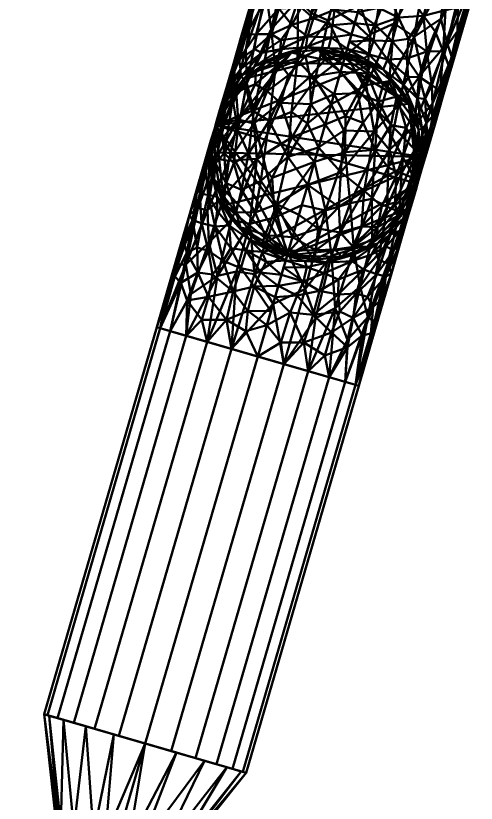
# Model space of a CAD drawing. Header units: inches. Extents: x -1654 to 1344, y -1538 to 36.
# Drawn here: x -26.34 to -4.46, y -626.41 to -588.96 of the extents above; entities that cross this region are included whole.
import ezdxf

# ---------------------------------------------------------------- set-up
doc = ezdxf.new("R2010")
doc.units = ezdxf.units.IN
doc.header["$MEASUREMENT"] = 0
doc.linetypes.add('Center', pattern=[1.25, 0.25, -0.1875, 0.625, -0.1875])
doc.layers.add('M-HVAC-DUCT', color=1, linetype='Center', lineweight=30)
doc.layers.add('M-HVAC-DUCT-RA', color=1, linetype='Continuous', lineweight=50)

# ---------------------------------------------------------------- blocks, each defined once
blk = doc.blocks.new('Round Transition - Angle - 45 Degree-853697-_3D_')
at = {"layer": 'M-HVAC-DUCT', "color": 8, "linetype": 'Continuous', "lineweight": 50}
mesh = blk.add_polyface(dxfattribs=at)
corners = [(0, -3), (0, -2.772, -1.148), (0, -2.121, -2.121), (0, -1.148, -2.772), (0, 0, -3), (0, 1.148, -2.772), (0, 2.121, -2.121), (0, 2.772, -1.148), (0, 3), (4.828, 5), (4.828, 4.755, -1.545), (4.828, 4.045, -2.939), (4.828, 2.939, -4.045), (4.828, 1.545, -4.755), (4.828, 0, -5), (4.828, -1.545, -4.755), (4.828, -2.939, -4.045), (4.828, -4.045, -2.939), (4.828, -4.755, -1.545), (4.828, -5), (0, -2.886, -0.574), (0, -1.635, -2.446), (0, -2.446, -1.635), (0, -0.574, -2.886), (0, 0.574, -2.886), (0, 2.446, -1.635), (0, 1.635, -2.446), (0, 2.886, -0.574)]
mesh.append_faces([[corners[k] for k in face] for face in [(20, 19, 0)]], dxfattribs={"vtx0": -1, "color": 8})
mesh.append_faces([[corners[k] for k in face] for face in [(19, 20, 18), (24, 14, 4), (4, 14, 23), (16, 3, 15), (15, 23, 14), (14, 24, 13), (10, 27, 9)]], dxfattribs={"vtx0": -1, "vtx1": -1, "color": 8})
mesh.append_faces([[corners[k] for k in face] for face in [(5, 12, 13), (1, 17, 18), (15, 3, 23), (10, 7, 27)]], dxfattribs={"vtx0": -1, "vtx2": -1, "color": 8})
mesh.append_faces([[corners[k] for k in face] for face in [(17, 1, 22, 2), (11, 6, 25, 7), (12, 5, 26, 6)]], dxfattribs={"vtx0": -1, "vtx3": -1, "color": 8})
mesh.append_faces([[corners[k] for k in face] for face in [(8, 9, 27)]], dxfattribs={"vtx1": -1, "color": 8})
mesh.append_faces([[corners[k] for k in face] for face in [(21, 3, 16, 2), (20, 1, 18), (16, 17, 2), (11, 12, 6), (10, 11, 7), (24, 5, 13)]], dxfattribs={"vtx1": -1, "vtx2": -1, "color": 8})
mesh = blk.add_polyface(dxfattribs=at)
corners = [(0, 3), (0, 2.772, 1.148), (0, 2.121, 2.121), (0, 1.148, 2.772), (0, 0, 3), (0, -1.148, 2.772), (0, -2.121, 2.121), (0, -2.772, 1.148), (0, -3), (4.828, -5), (4.828, -4.755, 1.545), (4.828, -4.045, 2.939), (4.828, -2.939, 4.045), (4.828, -1.545, 4.755), (4.828, 0, 5), (4.828, 1.545, 4.755), (4.828, 2.939, 4.045), (4.828, 4.045, 2.939), (4.828, 4.755, 1.545), (4.828, 5), (0, 2.886, 0.574), (0, 1.635, 2.446), (0, 2.446, 1.635), (0, 0.574, 2.886), (0, -0.574, 2.886), (0, -2.446, 1.635), (0, -1.635, 2.446), (0, -2.886, 0.574)]
mesh.append_faces([[corners[k] for k in face] for face in [(20, 19, 0)]], dxfattribs={"vtx0": -1, "color": 8})
mesh.append_faces([[corners[k] for k in face] for face in [(19, 20, 18), (24, 14, 4), (4, 14, 23), (16, 3, 15), (15, 23, 14), (14, 24, 13), (10, 27, 9)]], dxfattribs={"vtx0": -1, "vtx1": -1, "color": 8})
mesh.append_faces([[corners[k] for k in face] for face in [(5, 12, 13), (1, 17, 18), (15, 3, 23), (10, 7, 27)]], dxfattribs={"vtx0": -1, "vtx2": -1, "color": 8})
mesh.append_faces([[corners[k] for k in face] for face in [(17, 1, 22, 2), (11, 6, 25, 7), (12, 5, 26, 6)]], dxfattribs={"vtx0": -1, "vtx3": -1, "color": 8})
mesh.append_faces([[corners[k] for k in face] for face in [(8, 9, 27)]], dxfattribs={"vtx1": -1, "color": 8})
mesh.append_faces([[corners[k] for k in face] for face in [(21, 3, 16, 2), (20, 1, 18), (16, 17, 2), (11, 12, 6), (10, 11, 7), (24, 5, 13)]], dxfattribs={"vtx1": -1, "vtx2": -1, "color": 8})
mesh = blk.add_polyface(dxfattribs=at)
corners = [(4.828, -5), (4.828, -4.755, -1.545), (4.828, -4.045, -2.939), (4.828, -2.939, -4.045), (4.828, -1.545, -4.755), (4.828, 0, -5), (4.828, 1.545, -4.755), (4.828, 2.939, -4.045), (4.828, 4.045, -2.939), (4.828, 4.755, -1.545), (4.828, 5), (4.828, 4.755, 1.545), (4.828, 4.045, 2.939), (4.828, 2.939, 4.045), (4.828, 1.545, 4.755), (4.828, 0, 5), (4.828, -1.545, 4.755), (4.828, -2.939, 4.045), (4.828, -4.045, 2.939), (4.828, -4.755, 1.545)]
mesh.append_faces([[corners[k] for k in face] for face in [(10, 13, 14, 0)]], dxfattribs={"vtx0": -1, "vtx2": -1, "vtx3": -1, "color": 8})
mesh.append_faces([[corners[k] for k in face] for face in [(14, 15, 0), (4, 5, 10)]], dxfattribs={"vtx1": -1, "vtx2": -1, "color": 8})
mesh.append_faces([[corners[k] for k in face] for face in [(8, 9, 10, 7)]], dxfattribs={"vtx2": -1, "color": 8})
mesh.append_faces([[corners[k] for k in face] for face in [(15, 16, 17, 0), (0, 1, 2, 10), (2, 3, 4, 10), (5, 6, 7, 10)]], dxfattribs={"vtx2": -1, "vtx3": -1, "color": 8})
mesh.append_faces([[corners[k] for k in face] for face in [(17, 18, 19, 0), (10, 11, 12, 13)]], dxfattribs={"vtx3": -1, "color": 8})
mesh = blk.add_polyface(dxfattribs=at)
corners = [(0, -3), (0, -2.772, 1.148), (0, -2.121, 2.121), (0, -1.148, 2.772), (0, 0, 3), (0, 1.148, 2.772), (0, 2.121, 2.121), (0, 2.772, 1.148), (0, 3), (0, 2.772, -1.148), (0, 2.121, -2.121), (0, 1.148, -2.772), (0, 0, -3), (0, -1.148, -2.772), (0, -2.121, -2.121), (0, -2.772, -1.148)]
mesh.append_faces([[corners[k] for k in face] for face in [(3, 14, 15), (7, 13, 14)]], dxfattribs={"vtx0": -1, "vtx2": -1, "color": 8})
mesh.append_faces([[corners[k] for k in face] for face in [(7, 9, 10, 11), (7, 11, 12, 13)]], dxfattribs={"vtx0": -1, "vtx3": -1, "color": 8})
mesh.append_faces([[corners[k] for k in face] for face in [(2, 3, 1), (8, 9, 7)]], dxfattribs={"vtx1": -1, "color": 8})
mesh.append_faces([[corners[k] for k in face] for face in [(3, 4, 5, 14), (5, 6, 7, 14), (15, 0, 1, 3)]], dxfattribs={"vtx2": -1, "vtx3": -1, "color": 8})
blk = doc.blocks.new('Round Elbow - 1 D-838115-_3D_')
at = {"layer": 'M-HVAC-DUCT', "color": 8, "linetype": 'Continuous', "lineweight": 50}
mesh = blk.add_polyface(dxfattribs=at)
corners = [(-5, 10), (-5.245, 8.455), (-5.955, 7.061), (-7.061, 5.955), (-8.455, 5.245), (-10, 5), (-10, 4.83, 1.294), (-10, 4.33, 2.5), (-10, 3.536, 3.536), (-10, 2.5, 4.33), (-10, 1.294, 4.83), (-10, 0, 5), (-8.049, 0.192, 5), (-6.173, 0.761, 5), (-4.444, 1.685, 5), (-2.929, 2.929, 5), (-1.685, 4.444, 5), (-0.761, 6.173, 5), (-0.192, 8.049, 5), (0, 10, 5), (-1.294, 10, 4.83), (-2.5, 10, 4.33), (-3.536, 10, 3.536), (-4.33, 10, 2.5), (-4.83, 10, 1.294), (-5.822, 4.909, 3.653), (-3.268, 6.401, 4.405), (-6.202, 2.895, 4.607), (-4.399, 7.757, 3.044), (-7.934, 4.332, 3.044), (-3.346, 4.539, 4.802), (-1.763, 7.501, 4.802), (-6.188, 6.188, 1.94), (-7.447, 1.585, 4.852), (-3.253, 8.307, 3.967), (-4.781, 8.691, 1.913), (-8.379, 3.235, 3.967), (-8.746, 4.767, 1.913), (-7.358, 5.279, 1.982), (-5.719, 1.991, 4.915), (-4.648, 3.319, 4.788), (-4.665, 4.697, 4.343), (-4.626, 6.17, 3.665), (-5.313, 7.343, 1.931), (-4.056, 8.967, 3.044), (-6.965, 3.916, 3.841), (-6.852, 4.754, 3.151), (-6.094, 5.592, 2.847), (-5.408, 6.513, 2.659), (-9.071, 4.039, 3.044), (-5.822, 3.991, 4.22), (-7.658, 2.563, 4.489), (-2.383, 5.929, 4.811), (-6.508, 6.508), (-6.689, 6.123, 0.99), (-7.56, 5.544, 0.893), (-5.961, 6.852, 1.095), (-5.6, 7.758), (-5.277, 8.044, 1.052), (-5.016, 9.022, 0.886), (-2.669, 7.609, 4.445), (-9.055, 5.012, 0.87), (-3.831, 7.142, 3.841)]
mesh.append_faces([[corners[k] for k in face] for face in [(13, 33, 12), (7, 37, 6), (21, 31, 20), (6, 61, 5), (24, 35, 23), (3, 54, 53), (0, 59, 24), (5, 61, 4)]], dxfattribs={"vtx0": -1, "vtx1": -1, "color": 8})
mesh.append_faces([[corners[k] for k in face] for face in [(10, 12, 33), (38, 54, 55), (38, 46, 47), (30, 40, 15), (33, 13, 39), (33, 27, 51), (51, 10, 33), (37, 7, 49), (49, 36, 29), (37, 38, 55), (56, 58, 57), (29, 36, 45), (50, 40, 41), (60, 52, 31), (18, 20, 31), (60, 26, 52), (52, 26, 30), (1, 58, 59), (21, 34, 60), (35, 43, 28), (45, 50, 25), (41, 42, 25), (22, 44, 34), (40, 27, 39), (43, 32, 48), (28, 44, 35), (62, 28, 42), (45, 25, 46), (38, 37, 29), (61, 6, 37), (46, 29, 45), (53, 54, 56), (33, 39, 27), (40, 39, 14), (40, 30, 41), (30, 26, 41), (42, 41, 26), (62, 42, 26), (28, 43, 48), (32, 47, 48), (35, 44, 23), (34, 44, 28), (51, 45, 36), (25, 50, 41), (47, 46, 25), (38, 29, 46), (42, 47, 25), (38, 47, 32), (47, 42, 48), (28, 48, 42), (36, 49, 8), (37, 49, 29), (45, 27, 50), (40, 50, 27), (45, 51, 27), (9, 51, 36), (16, 52, 30), (17, 31, 52), (54, 38, 32), (54, 3, 55), (54, 32, 56), (55, 4, 61), (32, 43, 56), (58, 56, 43), (43, 35, 58), (59, 58, 35), (35, 24, 59), (21, 60, 31), (62, 60, 34), (55, 61, 37), (60, 62, 26), (28, 62, 34)]], dxfattribs={"vtx0": -1, "vtx1": -1, "vtx2": -1, "color": 8})
mesh.append_faces([[corners[k] for k in face] for face in [(39, 13, 14), (30, 15, 16), (44, 22, 23), (56, 57, 2)]], dxfattribs={"vtx0": -1, "vtx2": -1, "color": 8})
mesh.append_faces([[corners[k] for k in face] for face in [(7, 8, 49), (8, 9, 36), (17, 18, 31), (16, 17, 52), (2, 53, 56), (21, 22, 34), (0, 1, 59), (9, 10, 51), (14, 15, 40), (1, 57, 58), (3, 4, 55)]], dxfattribs={"vtx1": -1, "vtx2": -1, "color": 8})
mesh.append_faces([[corners[k] for k in face] for face in [(10, 11, 12), (18, 19, 20)]], dxfattribs={"vtx2": -1, "color": 8})
mesh = blk.add_polyface(dxfattribs=at)
corners = [(0, 10, -5), (-0.192, 8.049, -5), (-0.761, 6.173, -5), (-1.685, 4.444, -5), (-2.929, 2.929, -5), (-4.444, 1.685, -5), (-6.173, 0.761, -5), (-8.049, 0.192, -5), (-10, 0, -5), (-10, 1.294, -4.83), (-10, 2.5, -4.33), (-10, 3.536, -3.536), (-10, 4.33, -2.5), (-10, 4.83, -1.294), (-10, 5), (-8.455, 5.245), (-7.061, 5.955), (-5.955, 7.061), (-5.245, 8.455), (-5, 10), (-4.83, 10, -1.294), (-4.33, 10, -2.5), (-3.536, 10, -3.536), (-2.5, 10, -4.33), (-1.294, 10, -4.83), (-5.822, 4.909, -3.653), (-3.268, 6.401, -4.405), (-6.202, 2.895, -4.607), (-4.399, 7.757, -3.044), (-7.934, 4.332, -3.044), (-3.346, 4.539, -4.802), (-1.763, 7.501, -4.802), (-6.188, 6.188, -1.94), (-7.447, 1.585, -4.852), (-3.253, 8.307, -3.967), (-4.781, 8.691, -1.913), (-8.379, 3.235, -3.967), (-8.746, 4.767, -1.913), (-7.358, 5.279, -1.982), (-5.719, 1.991, -4.915), (-4.648, 3.319, -4.788), (-4.665, 4.697, -4.343), (-4.626, 6.17, -3.665), (-5.313, 7.343, -1.931), (-4.056, 8.967, -3.044), (-6.965, 3.916, -3.841), (-6.852, 4.754, -3.151), (-6.094, 5.592, -2.847), (-5.408, 6.513, -2.659), (-9.071, 4.039, -3.044), (-5.822, 3.991, -4.22), (-7.658, 2.563, -4.489), (-2.072, 5.762, -4.897), (-6.508, 6.508), (-6.123, 6.689, -0.99), (-6.852, 5.961, -1.095), (-5.564, 7.529, -0.876), (-7.758, 5.6), (-8.042, 5.274, -1.068), (-9.007, 5.02, -0.882), (-2.323, 8.589, -4.493), (-5.012, 9.048, -0.88), (-5.163, 8.242, -1.2), (-3.88, 7.191, -3.786)]
mesh.append_faces([[corners[k] for k in face] for face in [(6, 39, 5), (11, 36, 10), (5, 40, 4), (20, 61, 19), (3, 52, 2), (14, 59, 13), (24, 60, 23), (19, 61, 18)]], dxfattribs={"vtx0": -1, "vtx1": -1, "color": 8})
mesh.append_faces([[corners[k] for k in face] for face in [(7, 9, 33), (29, 49, 37), (45, 36, 29), (29, 37, 38), (48, 47, 32), (25, 45, 46), (35, 28, 43), (26, 34, 60), (10, 36, 51), (11, 49, 36), (27, 39, 33), (40, 41, 30), (24, 1, 31), (15, 58, 59), (50, 40, 27), (28, 44, 34), (41, 42, 26), (35, 21, 44), (60, 24, 31), (63, 26, 42), (43, 54, 56), (52, 26, 31), (52, 31, 2), (40, 5, 39), (60, 34, 23), (52, 3, 30), (29, 46, 45), (43, 56, 62), (33, 51, 27), (61, 20, 35), (58, 57, 55), (46, 47, 25), (33, 39, 6), (40, 39, 27), (45, 25, 50), (4, 40, 30), (42, 41, 25), (26, 30, 41), (42, 25, 47), (34, 63, 28), (48, 28, 42), (53, 54, 55), (34, 44, 22), (35, 44, 28), (50, 25, 41), (51, 45, 27), (29, 38, 46), (47, 38, 32), (38, 47, 46), (32, 43, 48), (28, 48, 43), (42, 47, 48), (37, 49, 12), (36, 49, 29), (40, 50, 41), (27, 45, 50), (51, 33, 9), (45, 51, 36), (26, 52, 30), (32, 55, 54), (56, 54, 17), (43, 32, 54), (32, 38, 55), (18, 61, 62), (58, 55, 38), (38, 37, 58), (59, 58, 37), (37, 13, 59), (26, 60, 31), (62, 61, 35), (43, 62, 35), (18, 62, 56), (26, 63, 34), (42, 28, 63)]], dxfattribs={"vtx0": -1, "vtx1": -1, "vtx2": -1, "color": 8})
mesh.append_faces([[corners[k] for k in face] for face in [(37, 12, 13), (34, 22, 23), (44, 21, 22), (51, 9, 10), (31, 1, 2), (49, 11, 12), (55, 57, 16)]], dxfattribs={"vtx0": -1, "vtx2": -1, "color": 8})
mesh.append_faces([[corners[k] for k in face] for face in [(8, 9, 7), (0, 1, 24)]], dxfattribs={"vtx1": -1, "color": 8})
mesh.append_faces([[corners[k] for k in face] for face in [(14, 15, 59), (6, 7, 33), (53, 17, 54), (20, 21, 35), (3, 4, 30), (16, 53, 55), (15, 57, 58), (17, 18, 56)]], dxfattribs={"vtx1": -1, "vtx2": -1, "color": 8})
mesh = blk.add_polyface(dxfattribs=at)
corners = [(5, 10), (4.772, 7.395), (4.095, 4.87), (2.99, 2.5), (1.491, 0.358), (-0.358, -1.491), (-2.5, -2.99), (-4.87, -4.095), (-7.395, -4.772), (-10, -5), (-10, -4.83, -1.294), (-10, -4.33, -2.5), (-10, -3.536, -3.536), (-10, -2.5, -4.33), (-10, -1.294, -4.83), (-10, 0, -5), (-8.049, 0.192, -5), (-6.173, 0.761, -5), (-4.444, 1.685, -5), (-2.929, 2.929, -5), (-1.685, 4.444, -5), (-0.761, 6.173, -5), (-0.192, 8.049, -5), (0, 10, -5), (1.294, 10, -4.83), (2.5, 10, -4.33), (3.536, 10, -3.536), (4.33, 10, -2.5), (4.83, 10, -1.294), (-1.451, 0.068, -3.919), (0.219, 3.866, -4.617), (-4.024, -0.058, -4.702), (1.882, 1.821, -2.329), (-4.039, -3.249, -2.12), (-1.511, 2.885, -4.883), (0.418, 6.239, -4.883), (0.477, -0.477, -1.339), (3.469, 3.825, -1.339), (2.408, 5.131, -3.731), (-6.282, -4.37, -1.242), (-5.446, -2.507, -3.747), (1.783, 6.821, -4.488), (-0.989, -1.02, -2.658), (3.679, 6.664, -2.89), (-6.752, -1.744, -4.497), (-6.856, -3.718, -2.899), (-1.517, 1.396, -4.546), (4.358, 7.023, -1.805), (4.435, 6.212, -0.869), (-6.857, -0.681, -4.87), (-3.418, -3.351, -1.065), (-1.653, -2.098, -1.71), (-3.988, -1.152, -4.228), (-3.11, -1.497, -3.663), (-4.115, -2.69, -3.016), (0.595, 1.188, -3.272), (0.569, 2.539, -4.046), (2.244, 3.353, -3.088), (3.252, 4.311, -2.336), (2.232, 1.47, -0.931), (2.992, 7.85, -3.868), (-8.041, -3.011, -3.877), (-6.396, -4.081, -2.106)]
mesh.append_faces([[corners[k] for k in face] for face in [(19, 34, 18), (16, 49, 15), (26, 60, 25), (3, 37, 2), (23, 35, 22), (17, 49, 16), (7, 50, 6)]], dxfattribs={"vtx0": -1, "vtx1": -1, "color": 8})
mesh.append_faces([[corners[k] for k in face] for face in [(41, 25, 60), (24, 41, 35), (56, 55, 29), (49, 17, 31), (46, 34, 30), (52, 53, 40), (32, 37, 59), (55, 42, 29), (62, 11, 45), (31, 44, 49), (62, 45, 33), (47, 43, 27), (33, 50, 39), (36, 42, 32), (50, 7, 39), (30, 35, 41), (53, 54, 40), (35, 34, 20), (8, 10, 39), (34, 46, 31), (43, 58, 57), (35, 30, 34), (55, 32, 42), (56, 41, 38), (47, 48, 37), (52, 40, 44), (59, 4, 36), (38, 60, 43), (5, 50, 51), (36, 51, 42), (18, 34, 31), (57, 58, 32), (52, 44, 31), (61, 44, 40), (61, 45, 12), (54, 45, 40), (56, 46, 30), (52, 46, 29), (48, 28, 1), (58, 47, 37), (37, 48, 2), (28, 48, 47), (14, 49, 44), (51, 50, 33), (42, 51, 33), (5, 51, 36), (46, 52, 31), (53, 52, 29), (29, 42, 53), (54, 42, 33), (42, 54, 53), (45, 54, 33), (29, 46, 56), (57, 32, 55), (41, 56, 30), (57, 56, 38), (56, 57, 55), (43, 57, 38), (47, 58, 43), (37, 32, 58), (32, 59, 36), (3, 59, 37), (43, 60, 26), (41, 60, 38), (44, 61, 13), (45, 61, 40), (33, 39, 62), (62, 39, 10)]], dxfattribs={"vtx0": -1, "vtx1": -1, "vtx2": -1, "color": 8})
mesh.append_faces([[corners[k] for k in face] for face in [(61, 12, 13), (45, 11, 12), (47, 27, 28), (34, 19, 20), (62, 10, 11), (43, 26, 27), (48, 1, 2), (49, 14, 15), (35, 21, 22), (59, 3, 4), (50, 5, 6), (41, 24, 25), (44, 13, 14)]], dxfattribs={"vtx0": -1, "vtx2": -1, "color": 8})
mesh.append_faces([[corners[k] for k in face] for face in [(0, 1, 28)]], dxfattribs={"vtx1": -1, "color": 8})
mesh.append_faces([[corners[k] for k in face] for face in [(17, 18, 31), (7, 8, 39), (23, 24, 35), (4, 5, 36), (20, 21, 35)]], dxfattribs={"vtx1": -1, "vtx2": -1, "color": 8})
mesh.append_faces([[corners[k] for k in face] for face in [(8, 9, 10)]], dxfattribs={"vtx2": -1, "color": 8})
mesh = blk.add_polyface(dxfattribs=at)
corners = [(0, 10, 5), (-0.192, 8.049, 5), (-0.761, 6.173, 5), (-1.685, 4.444, 5), (-2.929, 2.929, 5), (-4.444, 1.685, 5), (-6.173, 0.761, 5), (-8.049, 0.192, 5), (-10, 0, 5), (-10, -1.294, 4.83), (-10, -2.5, 4.33), (-10, -3.536, 3.536), (-10, -4.33, 2.5), (-10, -4.83, 1.294), (-10, -5), (-7.395, -4.772), (-4.87, -4.095), (-2.5, -2.99), (-0.358, -1.491), (1.491, 0.358), (2.99, 2.5), (4.095, 4.87), (4.772, 7.395), (5, 10), (4.83, 10, 1.294), (4.33, 10, 2.5), (3.536, 10, 3.536), (2.5, 10, 4.33), (1.294, 10, 4.83), (-1.451, 0.068, 3.919), (0.219, 3.866, 4.617), (-4.024, -0.058, 4.702), (-1.771, -1.933, 2.19), (3.249, 4.039, 2.12), (-1.511, 2.885, 4.883), (0.418, 6.239, 4.883), (-6.289, -4.363, 1.274), (2.408, 5.131, 3.731), (0.49, -0.49, 1.274), (4.37, 6.282, 1.242), (-5.446, -2.507, 3.747), (1.783, 6.821, 4.488), (0.996, 0.914, 2.611), (-6.758, -3.699, 2.894), (-6.752, -1.744, 4.497), (3.718, 6.856, 2.899), (-1.517, 1.396, 4.546), (-3.831, -2.604, 2.956), (-1.287, -0.85, 3.11), (-4.406, -3.452, 2.031), (-2.434, -2.795, 1.158), (0.365, 1.142, 3.434), (0.28, 2.332, 4.126), (-6.857, -0.681, 4.87), (3.351, 3.418, 1.065), (2.073, 1.618, 1.712), (2.14, 1.306, 0.821), (-3.988, -1.152, 4.228), (-3.11, -1.497, 3.663), (2.992, 7.85, 3.868), (-8.041, -3.011, 3.877), (2.332, 3.379, 3.004), (-7.477, -4.305, 2.125), (4.081, 6.396, 2.106)]
mesh.append_faces([[corners[k] for k in face] for face in [(15, 13, 14)]], dxfattribs={"vtx0": -1, "color": 8})
mesh.append_faces([[corners[k] for k in face] for face in [(28, 41, 27), (5, 34, 4), (27, 59, 26), (11, 60, 10), (3, 35, 2), (1, 35, 0), (2, 35, 1), (0, 35, 28), (21, 54, 20), (20, 56, 19), (13, 62, 12)]], dxfattribs={"vtx0": -1, "vtx1": -1, "color": 8})
mesh.append_faces([[corners[k] for k in face] for face in [(36, 13, 15), (13, 36, 62), (18, 38, 50), (50, 32, 49), (29, 57, 58), (61, 42, 33), (12, 62, 43), (31, 53, 44), (60, 43, 40), (46, 34, 31), (30, 34, 46), (47, 48, 58), (44, 53, 9), (41, 35, 30), (28, 35, 41), (50, 38, 32), (42, 32, 38), (44, 57, 31), (22, 24, 39), (56, 20, 54), (45, 63, 25), (56, 38, 19), (39, 33, 54), (29, 48, 51), (56, 54, 55), (5, 31, 34), (51, 52, 29), (35, 3, 34), (47, 40, 43), (35, 34, 30), (59, 41, 37), (45, 33, 63), (39, 54, 21), (41, 30, 52), (47, 49, 32), (60, 44, 10), (57, 44, 40), (59, 45, 26), (61, 45, 37), (57, 46, 31), (52, 46, 29), (43, 62, 49), (47, 32, 48), (32, 42, 48), (51, 48, 42), (43, 49, 47), (36, 16, 50), (36, 50, 49), (61, 51, 42), (37, 41, 52), (37, 52, 51), (46, 52, 30), (6, 53, 31), (54, 33, 55), (33, 42, 55), (42, 38, 55), (38, 56, 55), (58, 57, 40), (46, 57, 29), (47, 58, 40), (48, 29, 58), (41, 59, 27), (45, 59, 37), (43, 60, 11), (44, 60, 40), (45, 61, 33), (51, 61, 37), (49, 62, 36), (33, 39, 63), (63, 39, 24)]], dxfattribs={"vtx0": -1, "vtx1": -1, "vtx2": -1, "color": 8})
mesh.append_faces([[corners[k] for k in face] for face in [(38, 18, 19), (44, 9, 10), (53, 6, 7), (31, 5, 6), (39, 21, 22), (63, 24, 25), (50, 16, 17), (50, 17, 18), (53, 7, 8)]], dxfattribs={"vtx0": -1, "vtx2": -1, "color": 8})
mesh.append_faces([[corners[k] for k in face] for face in [(25, 26, 45), (15, 16, 36), (8, 9, 53), (11, 12, 43), (3, 4, 34)]], dxfattribs={"vtx1": -1, "vtx2": -1, "color": 8})
mesh.append_faces([[corners[k] for k in face] for face in [(22, 23, 24)]], dxfattribs={"vtx2": -1, "color": 8})
mesh = blk.add_polyface(dxfattribs=at)
corners = [(0, 10, 5), (1.294, 10, 4.83), (2.5, 10, 4.33), (3.536, 10, 3.536), (4.33, 10, 2.5), (4.83, 10, 1.294), (5, 10), (4.83, 10, -1.294), (4.33, 10, -2.5), (3.536, 10, -3.536), (2.5, 10, -4.33), (1.294, 10, -4.83), (0, 10, -5), (-1.294, 10, -4.83), (-2.5, 10, -4.33), (-3.536, 10, -3.536), (-4.33, 10, -2.5), (-4.83, 10, -1.294), (-5, 10), (-4.83, 10, 1.294), (-4.33, 10, 2.5), (-3.536, 10, 3.536), (-2.5, 10, 4.33), (-1.294, 10, 4.83)]
mesh.append_faces([[corners[k] for k in face] for face in [(12, 10, 11), (7, 5, 6), (18, 16, 17), (0, 22, 23)]], dxfattribs={"vtx0": -1, "color": 8})
mesh.append_faces([[corners[k] for k in face] for face in [(1, 12, 0), (19, 12, 18)]], dxfattribs={"vtx0": -1, "vtx1": -1, "color": 8})
mesh.append_faces([[corners[k] for k in face] for face in [(12, 5, 9, 10)]], dxfattribs={"vtx0": -1, "vtx1": -1, "vtx3": -1, "color": 8})
mesh.append_faces([[corners[k] for k in face] for face in [(12, 19, 20, 0)]], dxfattribs={"vtx0": -1, "vtx2": -1, "vtx3": -1, "color": 8})
mesh.append_faces([[corners[k] for k in face] for face in [(18, 12, 13, 14), (12, 3, 4, 5)]], dxfattribs={"vtx0": -1, "vtx3": -1, "color": 8})
mesh.append_faces([[corners[k] for k in face] for face in [(15, 16, 18, 14), (8, 9, 5, 7), (21, 22, 0, 20), (2, 3, 12, 1)]], dxfattribs={"vtx1": -1, "vtx2": -1, "color": 8})
mesh = blk.add_polyface(dxfattribs=at)
corners = [(-10, 0, 5), (-10, 1.294, 4.83), (-10, 2.5, 4.33), (-10, 3.536, 3.536), (-10, 4.33, 2.5), (-10, 4.83, 1.294), (-10, 5), (-10, 4.83, -1.294), (-10, 4.33, -2.5), (-10, 3.536, -3.536), (-10, 2.5, -4.33), (-10, 1.294, -4.83), (-10, 0, -5), (-10, -1.294, -4.83), (-10, -2.5, -4.33), (-10, -3.536, -3.536), (-10, -4.33, -2.5), (-10, -4.83, -1.294), (-10, -5), (-10, -4.83, 1.294), (-10, -4.33, 2.5), (-10, -3.536, 3.536), (-10, -2.5, 4.33), (-10, -1.294, 4.83)]
mesh.append_faces([[corners[k] for k in face] for face in [(23, 2, 3, 4), (11, 21, 22, 23)]], dxfattribs={"vtx0": -1, "vtx3": -1, "color": 8})
mesh.append_faces([[corners[k] for k in face] for face in [(12, 13, 11), (1, 2, 23, 0), (6, 7, 5)]], dxfattribs={"vtx1": -1, "color": 8})
mesh.append_faces([[corners[k] for k in face] for face in [(10, 11, 5, 9), (8, 9, 5, 7), (14, 15, 18, 13), (20, 21, 11, 19)]], dxfattribs={"vtx1": -1, "vtx2": -1, "color": 8})
mesh.append_faces([[corners[k] for k in face] for face in [(18, 19, 11, 13), (4, 5, 11, 23)]], dxfattribs={"vtx1": -1, "vtx2": -1, "vtx3": -1, "color": 8})
mesh.append_faces([[corners[k] for k in face] for face in [(16, 17, 18, 15)]], dxfattribs={"vtx2": -1, "color": 8})

msp = doc.modelspace()

# ---------------------------------------------------------------- linework, layer by layer
at = {"layer": 'M-HVAC-DUCT'}
for p, q in [((-12.049, -595.563, 1324), (-12.049, -595.563, 1340)), ((-12.049, -595.563, 1324), (-12.049, -595.563, 1340)), ((-20.193, -623.574, 1314), (-14.841, -605.165, 1314)), ((-20.193, -623.574, 1314), (-14.841, -605.165, 1314)), ((-21.541, -628.211, 1314), (-20.193, -623.574, 1314))]:
    msp.add_line(p, q, dxfattribs=at)
at = {"layer": 'M-HVAC-DUCT', "extrusion": (-0.960246, 0.279157, -1.2326e-32)}
msp.add_arc((565.25, 1340, -154.685), 10, 0, 90, dxfattribs=at)
at = {"layer": 'M-HVAC-DUCT', "extrusion": (0.960246, -0.279157, -1.2326e-32)}
msp.add_arc((-585.25, 1324, 154.685), 10, 270, 0, dxfattribs=at)

# ---------------------------------------------------------------- block references
at = {"layer": 'M-HVAC-DUCT-RA', "color": 8, "extrusion": (-0.960246, 0.279157, 0), "rotation": 90}
msp.add_blockref('Round Elbow - 1 D-838115-_3D_', (575.25, 1350, -154.685), dxfattribs=at)
at = {"layer": 'M-HVAC-DUCT-RA', "color": 8, "extrusion": (0.960246, -0.279157, 0)}
msp.add_blockref('Round Elbow - 1 D-838115-_3D_', (-575.25, 1314, 154.685), dxfattribs=at)
at = {"layer": 'M-HVAC-DUCT-RA', "color": 8, "rotation": 73.79013128408342}
msp.add_blockref('Round Transition - Angle - 45 Degree-853697-_3D_', (-21.541, -628.211, 1314), dxfattribs=at)

# ---------------------------------------------------------------- meshes
at = {"layer": 'M-HVAC-DUCT-RA', "color": 8}
mesh = msp.add_polyface(dxfattribs=at)
corners = [(-7.248, -596.958, 1324), (-7.773, -598.153, 1324), (-8.589, -599.172, 1324), (-9.641, -599.945, 1324), (-10.858, -600.418, 1324), (-12.155, -600.561, 1324), (-13.445, -600.364, 1324), (-14.64, -599.839, 1324), (-15.659, -599.023, 1324), (-16.431, -597.971, 1324), (-16.905, -596.754, 1324), (-17.048, -595.457, 1324), (-16.851, -594.167, 1324), (-16.326, -592.972, 1324), (-15.51, -591.953, 1324), (-14.458, -591.181, 1324), (-13.241, -590.707, 1324), (-11.944, -590.564, 1324), (-10.654, -590.761, 1324), (-9.459, -591.286, 1324), (-8.44, -592.102, 1324), (-7.668, -593.155, 1324), (-7.194, -594.371, 1324), (-7.051, -595.668, 1324)]
mesh.append_faces([[corners[k] for k in face] for face in [(3, 0, 1, 2)]], dxfattribs={"vtx0": -1, "color": 8})
mesh.append_faces([[corners[k] for k in face] for face in [(6, 9, 12), (0, 18, 21)]], dxfattribs={"vtx0": -1, "vtx1": -1, "vtx2": -1, "color": 8})
mesh.append_faces([[corners[k] for k in face] for face in [(6, 14, 18, 0)]], dxfattribs={"vtx0": -1, "vtx1": -1, "vtx2": -1, "vtx3": -1, "color": 8})
mesh.append_faces([[corners[k] for k in face] for face in [(15, 16, 14)]], dxfattribs={"vtx1": -1, "color": 8})
mesh.append_faces([[corners[k] for k in face] for face in [(3, 4, 6, 0)]], dxfattribs={"vtx1": -1, "vtx2": -1, "vtx3": -1, "color": 8})
mesh.append_faces([[corners[k] for k in face] for face in [(4, 5, 6)]], dxfattribs={"vtx2": -1, "color": 8})
mesh.append_faces([[corners[k] for k in face] for face in [(12, 13, 14, 6), (16, 17, 18, 14)]], dxfattribs={"vtx2": -1, "vtx3": -1, "color": 8})
mesh.append_faces([[corners[k] for k in face] for face in [(9, 10, 11, 12), (6, 7, 8, 9), (18, 19, 20, 21), (21, 22, 23, 0)]], dxfattribs={"vtx3": -1, "color": 8})
mesh = msp.add_polyface(dxfattribs=at)
corners = [(-7.248, -596.958, 1340), (-7.051, -595.668, 1340), (-7.194, -594.371, 1340), (-7.668, -593.155, 1340), (-8.44, -592.102, 1340), (-9.459, -591.286, 1340), (-10.654, -590.761, 1340), (-11.944, -590.564, 1340), (-13.241, -590.707, 1340), (-14.458, -591.181, 1340), (-15.51, -591.953, 1340), (-16.326, -592.972, 1340), (-16.851, -594.167, 1340), (-17.048, -595.457, 1340), (-16.905, -596.754, 1340), (-16.431, -597.971, 1340), (-15.659, -599.023, 1340), (-14.64, -599.839, 1340), (-13.445, -600.364, 1340), (-12.155, -600.561, 1340), (-10.858, -600.418, 1340), (-9.641, -599.945, 1340), (-8.589, -599.172, 1340), (-7.773, -598.153, 1340)]
mesh.append_faces([[corners[k] for k in face] for face in [(15, 12, 13, 14), (10, 8, 9), (18, 16, 17)]], dxfattribs={"vtx0": -1, "color": 8})
mesh.append_faces([[corners[k] for k in face] for face in [(12, 18, 10, 11)]], dxfattribs={"vtx0": -1, "vtx1": -1, "color": 8})
mesh.append_faces([[corners[k] for k in face] for face in [(0, 18, 21, 23), (0, 3, 6)]], dxfattribs={"vtx0": -1, "vtx1": -1, "vtx2": -1, "color": 8})
mesh.append_faces([[corners[k] for k in face] for face in [(6, 10, 18, 0)]], dxfattribs={"vtx0": -1, "vtx1": -1, "vtx2": -1, "vtx3": -1, "color": 8})
mesh.append_faces([[corners[k] for k in face] for face in [(15, 16, 18, 12)]], dxfattribs={"vtx1": -1, "vtx2": -1, "vtx3": -1, "color": 8})
mesh.append_faces([[corners[k] for k in face] for face in [(21, 22, 23), (4, 5, 6, 3), (1, 2, 3, 0)]], dxfattribs={"vtx2": -1, "color": 8})
mesh.append_faces([[corners[k] for k in face] for face in [(6, 7, 8, 10)]], dxfattribs={"vtx2": -1, "vtx3": -1, "color": 8})
mesh.append_faces([[corners[k] for k in face] for face in [(18, 19, 20, 21)]], dxfattribs={"vtx3": -1, "color": 8})
mesh = msp.add_polyface(dxfattribs=at)
corners = [(-10.654, -590.761, 1324), (-11.944, -590.564, 1324), (-13.241, -590.707, 1324), (-14.458, -591.181, 1324), (-15.51, -591.953, 1324), (-16.326, -592.972, 1324), (-16.851, -594.167, 1324), (-16.851, -594.167, 1340), (-16.326, -592.972, 1340), (-15.51, -591.953, 1340), (-14.458, -591.181, 1340), (-13.241, -590.707, 1340), (-11.944, -590.564, 1340), (-10.654, -590.761, 1340)]
mesh.append_faces([[corners[k] for k in face] for face in [(7, 8, 5, 6)]], dxfattribs={"vtx1": -1, "color": 8})
mesh.append_faces([[corners[k] for k in face] for face in [(8, 9, 4, 5), (3, 4, 9, 10), (11, 12, 1, 2), (2, 3, 10, 11)]], dxfattribs={"vtx1": -1, "vtx3": -1, "color": 8})
mesh.append_faces([[corners[k] for k in face] for face in [(12, 13, 0, 1)]], dxfattribs={"vtx3": -1, "color": 8})
mesh = msp.add_polyface(dxfattribs=at)
corners = [(-7.248, -596.958, 1324), (-7.051, -595.668, 1324), (-7.194, -594.371, 1324), (-7.668, -593.155, 1324), (-8.44, -592.102, 1324), (-9.459, -591.286, 1324), (-10.654, -590.761, 1324), (-10.654, -590.761, 1340), (-9.459, -591.286, 1340), (-8.44, -592.102, 1340), (-7.668, -593.155, 1340), (-7.194, -594.371, 1340), (-7.051, -595.668, 1340), (-7.248, -596.958, 1340)]
mesh.append_faces([[corners[k] for k in face] for face in [(7, 8, 5, 6)]], dxfattribs={"vtx1": -1, "color": 8})
mesh.append_faces([[corners[k] for k in face] for face in [(8, 9, 4, 5), (3, 4, 9, 10), (11, 12, 1, 2), (2, 3, 10, 11)]], dxfattribs={"vtx1": -1, "vtx3": -1, "color": 8})
mesh.append_faces([[corners[k] for k in face] for face in [(12, 13, 0, 1)]], dxfattribs={"vtx3": -1, "color": 8})
mesh = msp.add_polyface(dxfattribs=at)
corners = [(-16.851, -594.167, 1324), (-17.048, -595.457, 1324), (-16.905, -596.754, 1324), (-16.431, -597.971, 1324), (-15.659, -599.023, 1324), (-14.64, -599.839, 1324), (-13.445, -600.364, 1324), (-13.445, -600.364, 1340), (-14.64, -599.839, 1340), (-15.659, -599.023, 1340), (-16.431, -597.971, 1340), (-16.905, -596.754, 1340), (-17.048, -595.457, 1340), (-16.851, -594.167, 1340)]
mesh.append_faces([[corners[k] for k in face] for face in [(7, 8, 5, 6)]], dxfattribs={"vtx1": -1, "color": 8})
mesh.append_faces([[corners[k] for k in face] for face in [(8, 9, 4, 5), (3, 4, 9, 10), (11, 12, 1, 2), (2, 3, 10, 11)]], dxfattribs={"vtx1": -1, "vtx3": -1, "color": 8})
mesh.append_faces([[corners[k] for k in face] for face in [(12, 13, 0, 1)]], dxfattribs={"vtx3": -1, "color": 8})
mesh = msp.add_polyface(dxfattribs=at)
corners = [(-13.445, -600.364, 1324), (-12.155, -600.561, 1324), (-10.858, -600.418, 1324), (-9.641, -599.945, 1324), (-8.589, -599.172, 1324), (-7.773, -598.153, 1324), (-7.248, -596.958, 1324), (-7.248, -596.958, 1340), (-7.773, -598.153, 1340), (-8.589, -599.172, 1340), (-9.641, -599.945, 1340), (-10.858, -600.418, 1340), (-12.155, -600.561, 1340), (-13.445, -600.364, 1340)]
mesh.append_faces([[corners[k] for k in face] for face in [(7, 8, 5, 6)]], dxfattribs={"vtx1": -1, "color": 8})
mesh.append_faces([[corners[k] for k in face] for face in [(8, 9, 4, 5), (3, 4, 9, 10), (11, 12, 1, 2), (2, 3, 10, 11)]], dxfattribs={"vtx1": -1, "vtx3": -1, "color": 8})
mesh.append_faces([[corners[k] for k in face] for face in [(12, 13, 0, 1)]], dxfattribs={"vtx3": -1, "color": 8})
mesh = msp.add_polyface(dxfattribs=at)
corners = [(-24.994, -622.179, 1314), (-24.831, -622.226, 1315.294), (-24.351, -622.366, 1316.5), (-23.588, -622.587, 1317.536), (-22.594, -622.877, 1318.33), (-21.436, -623.213, 1318.83), (-20.193, -623.574, 1319), (-14.841, -605.165, 1319), (-16.084, -604.804, 1318.83), (-17.242, -604.467, 1318.33), (-18.236, -604.178, 1317.536), (-18.999, -603.956, 1316.5), (-19.479, -603.817, 1315.294), (-19.642, -603.769, 1314)]
mesh.append_faces([[corners[k] for k in face] for face in [(7, 8, 5, 6)]], dxfattribs={"vtx1": -1, "color": 8})
mesh.append_faces([[corners[k] for k in face] for face in [(8, 9, 4, 5), (3, 4, 9, 10), (11, 12, 1, 2), (2, 3, 10, 11)]], dxfattribs={"vtx1": -1, "vtx3": -1, "color": 8})
mesh.append_faces([[corners[k] for k in face] for face in [(12, 13, 0, 1)]], dxfattribs={"vtx3": -1, "color": 8})
mesh = msp.add_polyface(dxfattribs=at)
corners = [(-20.193, -623.574, 1309), (-21.436, -623.213, 1309.17), (-22.594, -622.877, 1309.67), (-23.588, -622.587, 1310.464), (-24.351, -622.366, 1311.5), (-24.831, -622.226, 1312.706), (-24.994, -622.179, 1314), (-19.642, -603.769, 1314), (-19.479, -603.817, 1312.706), (-18.999, -603.956, 1311.5), (-18.236, -604.178, 1310.464), (-17.242, -604.467, 1309.67), (-16.084, -604.804, 1309.17), (-14.841, -605.165, 1309)]
mesh.append_faces([[corners[k] for k in face] for face in [(7, 8, 5, 6)]], dxfattribs={"vtx1": -1, "color": 8})
mesh.append_faces([[corners[k] for k in face] for face in [(8, 9, 4, 5), (3, 4, 9, 10), (11, 12, 1, 2), (2, 3, 10, 11)]], dxfattribs={"vtx1": -1, "vtx3": -1, "color": 8})
mesh.append_faces([[corners[k] for k in face] for face in [(12, 13, 0, 1)]], dxfattribs={"vtx3": -1, "color": 8})
mesh = msp.add_polyface(dxfattribs=at)
corners = [(-10.04, -606.561, 1314), (-10.203, -606.513, 1312.706), (-10.683, -606.374, 1311.5), (-11.446, -606.152, 1310.464), (-12.44, -605.863, 1309.67), (-13.598, -605.526, 1309.17), (-14.841, -605.165, 1309), (-16.084, -604.804, 1309.17), (-17.242, -604.467, 1309.67), (-18.236, -604.178, 1310.464), (-18.999, -603.956, 1311.5), (-19.479, -603.817, 1312.706), (-19.642, -603.769, 1314), (-19.479, -603.817, 1315.294), (-18.999, -603.956, 1316.5), (-18.236, -604.178, 1317.536), (-17.242, -604.467, 1318.33), (-16.084, -604.804, 1318.83), (-14.841, -605.165, 1319), (-13.598, -605.526, 1318.83), (-12.44, -605.863, 1318.33), (-11.446, -606.152, 1317.536), (-10.683, -606.374, 1316.5), (-10.203, -606.513, 1315.294)]
mesh.append_faces([[corners[k] for k in face] for face in [(5, 3, 4), (13, 11, 12), (16, 14, 15), (21, 19, 20)]], dxfattribs={"vtx0": -1, "color": 8})
mesh.append_faces([[corners[k] for k in face] for face in [(21, 3, 9, 14)]], dxfattribs={"vtx0": -1, "vtx1": -1, "vtx2": -1, "vtx3": -1, "color": 8})
mesh.append_faces([[corners[k] for k in face] for face in [(9, 13, 14)]], dxfattribs={"vtx0": -1, "vtx2": -1, "color": 8})
mesh.append_faces([[corners[k] for k in face] for face in [(16, 17, 21, 14)]], dxfattribs={"vtx1": -1, "vtx2": -1, "vtx3": -1, "color": 8})
mesh.append_faces([[corners[k] for k in face] for face in [(23, 0, 1)]], dxfattribs={"vtx2": -1, "color": 8})
mesh.append_faces([[corners[k] for k in face] for face in [(7, 8, 9, 3), (9, 10, 11, 13), (5, 6, 7, 3), (1, 2, 3, 23), (17, 18, 19, 21), (21, 22, 23, 3)]], dxfattribs={"vtx2": -1, "vtx3": -1, "color": 8})
mesh = msp.add_polyface(dxfattribs=at)
corners = [(-20.193, -623.574, 1319), (-18.95, -623.936, 1318.83), (-17.792, -624.272, 1318.33), (-16.798, -624.561, 1317.536), (-16.035, -624.783, 1316.5), (-15.555, -624.923, 1315.294), (-15.392, -624.97, 1314), (-10.04, -606.561, 1314), (-10.203, -606.513, 1315.294), (-10.683, -606.374, 1316.5), (-11.446, -606.152, 1317.536), (-12.44, -605.863, 1318.33), (-13.598, -605.526, 1318.83), (-14.841, -605.165, 1319)]
mesh.append_faces([[corners[k] for k in face] for face in [(8, 9, 4, 5), (3, 4, 9, 10), (11, 12, 1, 2), (2, 3, 10, 11)]], dxfattribs={"vtx1": -1, "vtx3": -1, "color": 8})
mesh.append_faces([[corners[k] for k in face] for face in [(6, 7, 8, 5)]], dxfattribs={"vtx2": -1, "color": 8})
mesh.append_faces([[corners[k] for k in face] for face in [(12, 13, 0, 1)]], dxfattribs={"vtx3": -1, "color": 8})
mesh = msp.add_polyface(dxfattribs=at)
corners = [(-15.392, -624.97, 1314), (-15.555, -624.923, 1312.706), (-16.035, -624.783, 1311.5), (-16.798, -624.561, 1310.464), (-17.792, -624.272, 1309.67), (-18.95, -623.936, 1309.17), (-20.193, -623.574, 1309), (-14.841, -605.165, 1309), (-13.598, -605.526, 1309.17), (-12.44, -605.863, 1309.67), (-11.446, -606.152, 1310.464), (-10.683, -606.374, 1311.5), (-10.203, -606.513, 1312.706), (-10.04, -606.561, 1314)]
mesh.append_faces([[corners[k] for k in face] for face in [(7, 8, 5, 6)]], dxfattribs={"vtx1": -1, "color": 8})
mesh.append_faces([[corners[k] for k in face] for face in [(8, 9, 4, 5), (3, 4, 9, 10), (11, 12, 1, 2), (2, 3, 10, 11)]], dxfattribs={"vtx1": -1, "vtx3": -1, "color": 8})
mesh.append_faces([[corners[k] for k in face] for face in [(12, 13, 0, 1)]], dxfattribs={"vtx3": -1, "color": 8})
mesh = msp.add_polyface(dxfattribs=at)
corners = [(-15.392, -624.97, 1314), (-15.555, -624.923, 1315.294), (-16.035, -624.783, 1316.5), (-16.798, -624.561, 1317.536), (-17.792, -624.272, 1318.33), (-18.95, -623.936, 1318.83), (-20.193, -623.574, 1319), (-21.436, -623.213, 1318.83), (-22.594, -622.877, 1318.33), (-23.588, -622.587, 1317.536), (-24.351, -622.366, 1316.5), (-24.831, -622.226, 1315.294), (-24.994, -622.179, 1314), (-24.831, -622.226, 1312.706), (-24.351, -622.366, 1311.5), (-23.588, -622.587, 1310.464), (-22.594, -622.877, 1309.67), (-21.436, -623.213, 1309.17), (-20.193, -623.574, 1309), (-18.95, -623.936, 1309.17), (-17.792, -624.272, 1309.67), (-16.798, -624.561, 1310.464), (-16.035, -624.783, 1311.5), (-15.555, -624.923, 1312.706)]
mesh.append_faces([[corners[k] for k in face] for face in [(8, 3, 7)]], dxfattribs={"vtx0": -1, "vtx1": -1, "color": 8})
mesh.append_faces([[corners[k] for k in face] for face in [(15, 21, 3, 10)]], dxfattribs={"vtx0": -1, "vtx1": -1, "vtx2": -1, "vtx3": -1, "color": 8})
mesh.append_faces([[corners[k] for k in face] for face in [(12, 13, 11), (6, 7, 5)]], dxfattribs={"vtx1": -1, "color": 8})
mesh.append_faces([[corners[k] for k in face] for face in [(10, 11, 15)]], dxfattribs={"vtx1": -1, "vtx2": -1, "color": 8})
mesh.append_faces([[corners[k] for k in face] for face in [(17, 18, 19), (23, 0, 1)]], dxfattribs={"vtx2": -1, "color": 8})
mesh.append_faces([[corners[k] for k in face] for face in [(15, 16, 17, 21), (13, 14, 15, 11), (19, 20, 21, 17), (21, 22, 23, 1), (8, 9, 10, 3), (1, 2, 3, 21), (3, 4, 5, 7)]], dxfattribs={"vtx2": -1, "vtx3": -1, "color": 8})

doc.saveas('drawing.dxf')
